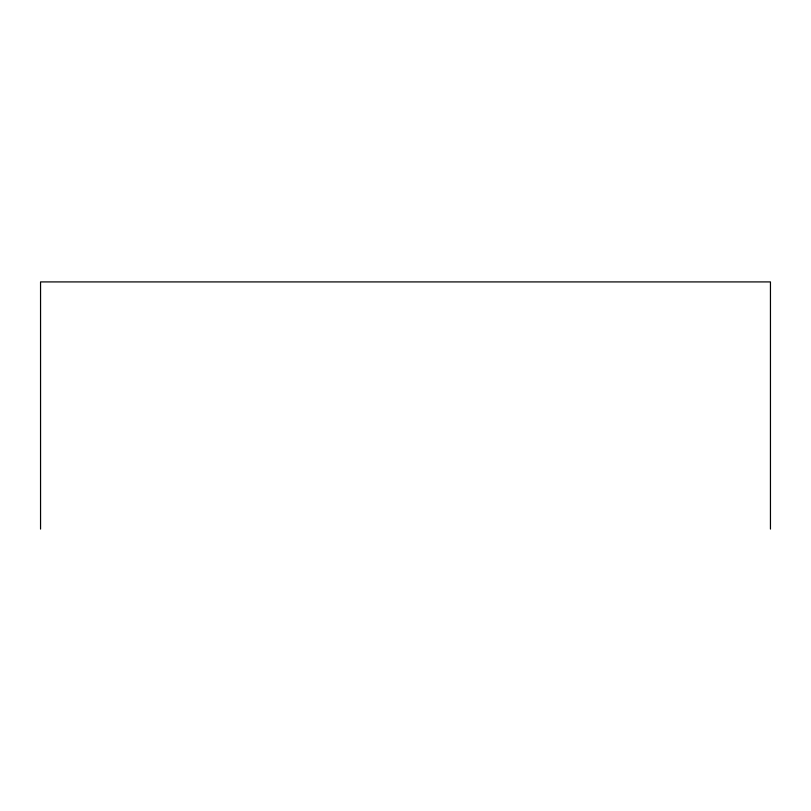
<?xml version="1.0" encoding="UTF-8"?>
<svg xmlns="http://www.w3.org/2000/svg" width="811" height="811" viewBox="0 0 811 811"><rect width="100%" height="100%" fill="white"/><g stroke="black" fill="none" stroke-linecap="round" stroke-linejoin="round"><path stroke-width="1.22" d="M770.45 529.086L770.45 281.914L40.55 281.914L40.55 529.086"/></g></svg>
